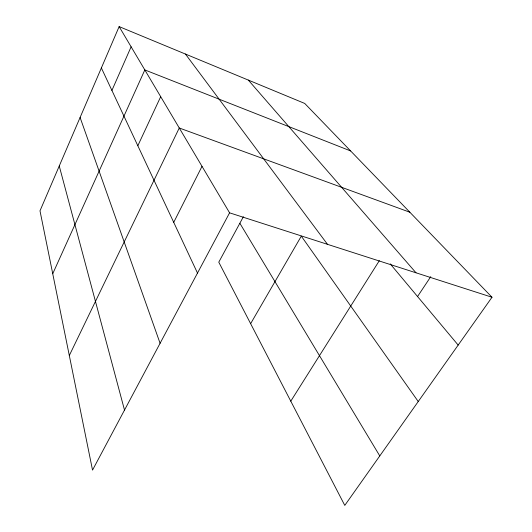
<?xml version="1.0" encoding="UTF-8"?>
<svg xmlns="http://www.w3.org/2000/svg" width="532" height="532" viewBox="0 0 532 532"><rect width="100%" height="100%" fill="white"/><g stroke="black" fill="none" stroke-linecap="round" stroke-linejoin="round"><path stroke-width="0.8" d="M119.135 26.6L39.993 210.832L92.528 470.102L229.585 212.833L119.135 26.6L304.716 103.434L492.007 297.248L344.776 505.4L218.778 262.176L243.377 216.743M111.913 90.447L131.111 46.796M52.741 273.741L144.83 69.931L350.628 150.948M137.828 145.748L160.697 96.684M69.313 355.516L179.264 127.993L409.853 212.235M173.725 222.349L202.014 166.343M250.632 323.669L301.305 236.142L418.245 401.527M290.785 401.168L379.343 260.653M417.553 296.53L430.76 276.66M229.585 212.833L492.007 297.248M248.324 80.086L416.017 272.803M390.222 263.859L458.172 345.082M185.429 54.045L327.499 244.334M239.852 223.247L379.775 455.917M101.373 67.943L197.492 273.076M80.093 117.479L160.085 343.286M59.252 166.004L124.508 410.072"/></g></svg>
